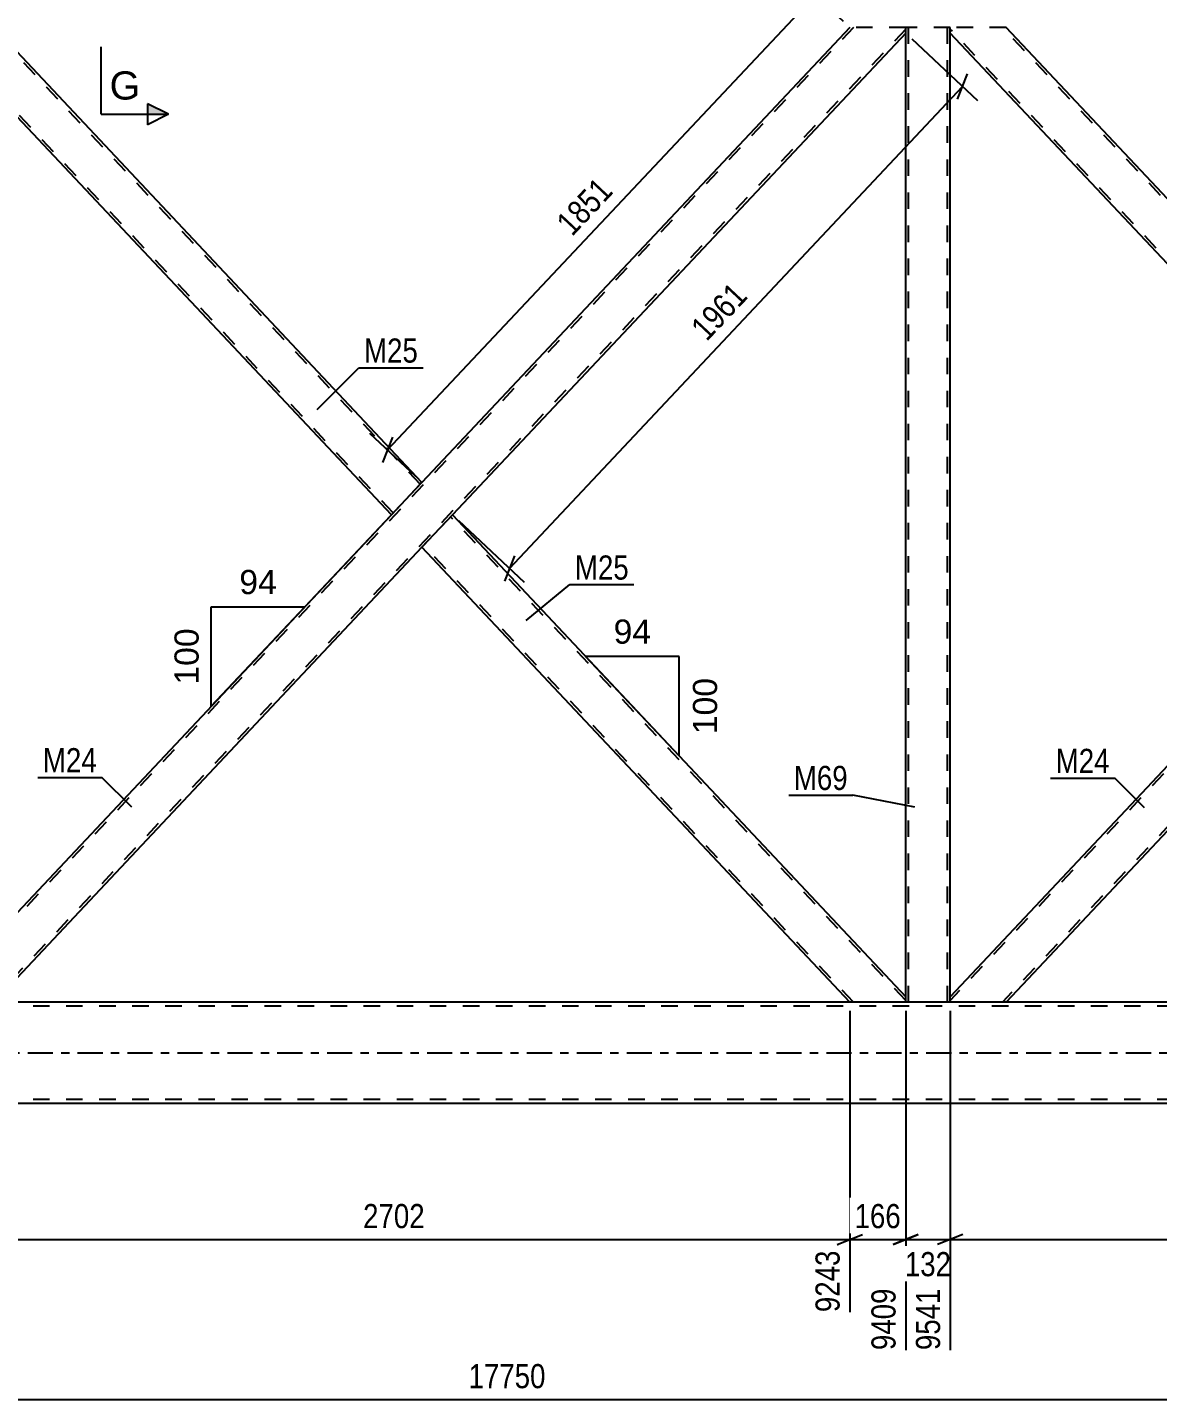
# Model space of a CAD drawing. Header units: millimetres. Extents: x -141 to 1048, y -561 to 280.
# Drawn here: x 200.2 to 334.2, y -168.7 to -6 of the extents above; entities that cross this region are included whole.
import ezdxf

# ---------------------------------------------------------------- set-up
doc = ezdxf.new("R2010")
doc.units = ezdxf.units.MM
doc.linetypes.add('DXK_LINE_DOT2', pattern=[3.9198, 1.9599, -1.9599])
doc.linetypes.add('DXK_LINE_DOT3', pattern=[5.9187, 2.979, -0.9799, 0.9799, -0.9799])
doc.styles.add('Arial', font='ARIAL.TTF', dxfattribs={"height": 0.2})
doc.styles.add('Arial Narrow', font='ARIALN.TTF', dxfattribs={"height": 0.2})

# ---------------------------------------------------------------- blocks, each defined once
blk = doc.blocks.new('Part-389626618-6344 - 6323')
at = {"color": 7, "linetype": 'DXK_LINE_DOT2'}
for p, q in [((298.17, -6), (189.64, -121.41)), ((304.36, -6.19), (195.83, -121.6)), ((304.36, -6), (297.73, -6)), ((247, -59.95), (243.38, -63.8)), ((250.62, -63.8), (247, -67.65)), ((190.47, -120.06), (189.64, -120.94)), ((189.64, -121.6), (189.64, -120.94)), ((196.27, -121.6), (189.64, -121.6))]:
    blk.add_line(p, q, dxfattribs=at)
at = {"color": 2, "linetype": 'Continuous'}
for p, q in [((297.73, -6), (247, -59.95)), ((304.36, -6.66), (304.36, -6)), ((304.36, -6.66), (250.62, -63.8)), ((243.38, -63.8), (190.47, -120.06)), ((247, -67.65), (196.27, -121.6))]:
    blk.add_line(p, q, dxfattribs=at)
blk = doc.blocks.new('Part-389626618-6349 - 6323')
at = {"color": 2, "linetype": 'Continuous'}
for p, q in [((189.64, -6.66), (189.64, -6)), ((247, -59.95), (196.27, -6)), ((243.38, -63.8), (189.64, -6.66)), ((247, -59.95), (246.73, -60.23)), ((246.73, -60.23), (243.38, -63.8))]:
    blk.add_line(p, q, dxfattribs=at)
at = {"color": 7, "linetype": 'DXK_LINE_DOT2'}
for p, q in [((196.27, -6), (189.64, -6)), ((243.6, -63.57), (189.64, -6.19)), ((246.78, -60.18), (195.83, -6)), ((246.97, -59.98), (246.73, -60.23))]:
    blk.add_line(p, q, dxfattribs=at)
blk = doc.blocks.new('Part-389626618-6354 - 6323')
at = {"color": 7, "linetype": 'DXK_LINE_DOT2'}
for p, q in [((418.17, -6), (309.64, -121.41)), ((424.36, -6.19), (315.83, -121.6)), ((424.36, -6), (417.73, -6)), ((367, -59.95), (363.38, -63.8)), ((370.62, -63.8), (367, -67.65)), ((316.27, -121.6), (309.64, -121.6))]:
    blk.add_line(p, q, dxfattribs=at)
at = {"color": 2, "linetype": 'Continuous'}
for p, q in [((417.73, -6), (367, -59.95)), ((424.36, -6.66), (424.36, -6)), ((424.36, -6.66), (370.62, -63.8)), ((363.38, -63.8), (309.64, -120.94)), ((367, -67.65), (316.27, -121.6)), ((309.64, -121.6), (309.64, -120.94))]:
    blk.add_line(p, q, dxfattribs=at)
blk = doc.blocks.new('Part-389626618-6359 - 6323')
at = {"color": 2, "linetype": 'Continuous'}
for p, q in [((309.64, -6.66), (309.64, -6)), ((367, -59.95), (316.27, -6)), ((363.38, -63.8), (309.64, -6.66)), ((367, -59.95), (366.73, -60.23)), ((366.73, -60.23), (363.38, -63.8))]:
    blk.add_line(p, q, dxfattribs=at)
at = {"color": 7, "linetype": 'DXK_LINE_DOT2'}
for p, q in [((316.27, -6), (309.64, -6)), ((363.6, -63.57), (309.64, -6.19)), ((366.78, -60.18), (315.83, -6)), ((366.97, -59.98), (366.73, -60.23))]:
    blk.add_line(p, q, dxfattribs=at)
blk = doc.blocks.new('Part-389626618-6379 - 6323')
at = {"color": 7, "linetype": 'DXK_LINE_DOT2'}
for p, q in [((309.64, -6), (304.36, -6)), ((304.36, -6.66), (304.36, -6)), ((304.68, -121.6), (304.68, -6)), ((309.32, -121.6), (309.32, -6)), ((309.64, -6.66), (309.64, -6)), ((304.36, -121.6), (304.36, -120.94)), ((309.64, -121.6), (304.36, -121.6)), ((309.64, -121.6), (309.64, -120.94))]:
    blk.add_line(p, q, dxfattribs=at)
at = {"color": 2, "linetype": 'Continuous'}
for p, q in [((304.36, -120.94), (304.36, -6.66)), ((309.64, -120.94), (309.64, -6.66))]:
    blk.add_line(p, q, dxfattribs=at)
blk = doc.blocks.new('Part-389626618-6416 - 6323')
at = {"color": 2, "linetype": 'Continuous'}
for p, q in [((247, -67.65), (250.62, -63.8)), ((250.62, -63.8), (304.36, -120.94)), ((297.73, -121.6), (247, -67.65)), ((304.36, -121.6), (304.36, -120.94))]:
    blk.add_line(p, q, dxfattribs=at)
at = {"color": 7, "linetype": 'DXK_LINE_DOT2'}
for p, q in [((304.36, -121.41), (250.4, -64.03)), ((298.17, -121.6), (247.22, -67.42)), ((304.36, -121.6), (297.73, -121.6))]:
    blk.add_line(p, q, dxfattribs=at)
blk = doc.blocks.new('Part-389626618-6500 - 6323')
at = {"color": 7, "linetype": 'DXK_LINE_DOT2'}
for p, q in [((555.64, -121.6), (-59.5, -121.6)), ((555.64, -122.08), (-72, -122.08)), ((555.64, -133.12), (-72, -133.12))]:
    blk.add_line(p, q, dxfattribs=at)
at = {"color": 2, "linetype": 'Continuous'}
for p, q in [((420.5, -121.6), (193.5, -121.6)), ((555.64, -133.6), (-67.2, -133.6))]:
    blk.add_line(p, q, dxfattribs=at)
at = {"color": 7, "linetype": 'DXK_LINE_DOT3'}
blk.add_line((-72, -127.6), (555.64, -127.6), dxfattribs=at)
blk = doc.blocks.new('StraightDimension-389626618-25742 - 6323')
at = {"color": 7, "linetype": 'Continuous'}
for p, q in [((189.64, -122.6), (189.64, -162.85)), ((297.73, -122.6), (297.73, -158.35)), ((191.14, -149.14), (188.14, -150.34)), ((296.23, -150.34), (299.23, -149.14)), ((189.64, -149.74), (297.73, -149.74))]:
    blk.add_line(p, q, dxfattribs=at)
at = {"color": 0}
blk.add_wipeout([(247.94, -148.99), (247.94, -144.79), (239.43, -144.79), (239.43, -148.99)], dxfattribs=at)
at = {"color": 0, "linetype": 'Continuous'}
blk.add_wipeout([(297.13, -150.44), (292.93, -150.44), (292.93, -158.95), (297.13, -158.95)], dxfattribs=at)
at = {"color": 3, "style": 'Arial Narrow'}
blk.add_text('2702', height=2.863, dxfattribs=at).set_placement((240.03, -148.39))
at = {"color": 3, "linetype": 'Continuous', "style": 'Arial Narrow'}
blk.add_text('9243', height=2.863, rotation=90.0002, dxfattribs=at).set_placement((296.53, -158.35))
blk = doc.blocks.new('StraightDimension-389626618-25741 - 6323')
at = {"color": 7, "linetype": 'Continuous'}
for p, q in [((297.73, -122.6), (297.73, -158.35)), ((304.36, -122.6), (304.36, -162.85)), ((296.23, -150.34), (299.23, -149.14)), ((305.86, -149.14), (302.86, -150.34)), ((297.73, -149.74), (304.36, -149.74))]:
    blk.add_line(p, q, dxfattribs=at)
at = {"color": 0}
blk.add_wipeout([(304.39, -148.99), (304.39, -144.79), (297.7, -144.79), (297.7, -148.99)], dxfattribs=at)
at = {"color": 0, "linetype": 'Continuous'}
blk.add_wipeout([(303.76, -154.94), (299.56, -154.94), (299.56, -163.45), (303.76, -163.45)], dxfattribs=at)
at = {"color": 3, "style": 'Arial Narrow'}
blk.add_text('166', height=2.863, dxfattribs=at).set_placement((298.3, -148.39))
at = {"color": 3, "linetype": 'Continuous', "style": 'Arial Narrow'}
blk.add_text('9409', height=2.863, rotation=90.0002, dxfattribs=at).set_placement((303.16, -162.85))
blk = doc.blocks.new('StraightDimension-389626618-7616 - 6323')
at = {"color": 7, "linetype": 'Continuous'}
for p, q in [((297, -5.31), (291.57, -0.21)), ((293.06, -3.66), (294.24, -0.66)), ((242.92, -56.11), (293.65, -2.16)), ((246.27, -59.26), (240.84, -54.15)), ((243.51, -54.6), (242.33, -57.61))]:
    blk.add_line(p, q, dxfattribs=at)
at = {"color": 0}
blk.add_wipeout([(270.65, -25.52), (267.59, -22.64), (261.76, -28.84), (264.82, -31.72)], dxfattribs=at)
at = {"color": 3, "style": 'Arial Narrow'}
blk.add_text('1851', height=2.863, rotation=46.7591, dxfattribs=at).set_placement((264.8, -30.87))
blk = doc.blocks.new('StraightDimension-389626618-25740 - 6323')
at = {"color": 7, "linetype": 'Continuous'}
for p, q in [((304.36, -122.6), (304.36, -162.85)), ((309.64, -122.6), (309.64, -162.85)), ((302.86, -150.34), (305.86, -149.14)), ((311.14, -149.14), (308.14, -150.34)), ((304.36, -149.74), (309.64, -149.74))]:
    blk.add_line(p, q, dxfattribs=at)
at = {"color": 0}
blk.add_wipeout([(310.34, -154.69), (310.34, -150.49), (303.66, -150.49), (303.66, -154.69)], dxfattribs=at)
at = {"color": 0, "linetype": 'Continuous'}
blk.add_wipeout([(309.04, -154.94), (304.84, -154.94), (304.84, -163.45), (309.04, -163.45)], dxfattribs=at)
at = {"color": 3, "style": 'Arial Narrow'}
blk.add_text('132', height=2.863, dxfattribs=at).set_placement((304.26, -154.09))
at = {"color": 3, "linetype": 'Continuous', "style": 'Arial Narrow'}
blk.add_text('9541', height=2.863, rotation=90.0002, dxfattribs=at).set_placement((308.44, -162.85))
blk = doc.blocks.new('AngleDimension-389626618-7520 - 6323')
at = {"color": 7, "linetype": 'Continuous'}
for p, q in [((244.51, -62.6), (233.12, -74.7)), ((222.03, -74.7), (233.12, -74.7)), ((222.03, -86.5), (233.12, -74.7)), ((222.03, -86.5), (222.03, -74.7))]:
    blk.add_line(p, q, dxfattribs=at)
at = {"color": 0}
for points in [[(230.4, -73.8), (230.4, -69.6), (224.75, -69.6), (224.75, -73.8)], [(221.13, -76.67), (216.93, -76.67), (216.93, -84.54), (221.13, -84.54)]]:
    blk.add_wipeout(points, dxfattribs=at)
at = {"color": 3, "style": 'Arial'}
blk.add_text('94', height=2.865, dxfattribs=at).set_placement((225.35, -73.2))
blk.add_text('100', height=2.865, rotation=90.0002, dxfattribs=at).set_placement((220.53, -83.94))
blk = doc.blocks.new('StraightDimension-389626618-7601 - 6323')
at = {"color": 7, "linetype": 'Continuous'}
for p, q in [((305.09, -7.35), (312.86, -14.66)), ((257.38, -70.15), (311.11, -13.01)), ((310.52, -14.52), (311.7, -11.51)), ((251.35, -64.49), (259.13, -71.8)), ((257.97, -68.65), (256.79, -71.65))]:
    blk.add_line(p, q, dxfattribs=at)
at = {"color": 0}
blk.add_wipeout([(286.61, -37.97), (283.56, -35.09), (277.72, -41.29), (280.78, -44.17)], dxfattribs=at)
at = {"color": 3, "style": 'Arial Narrow'}
blk.add_text('1961', height=2.863, rotation=46.7591, dxfattribs=at).set_placement((280.76, -43.32))
blk = doc.blocks.new('AngleDimension-389626618-24363 - 6323')
at = {"color": 7, "linetype": 'Continuous'}
for p, q in [((266.44, -80.62), (266.41, -80.58)), ((277.5, -80.58), (266.41, -80.58)), ((277.5, -92.38), (266.41, -80.58)), ((277.5, -92.38), (277.5, -80.58))]:
    blk.add_line(p, q, dxfattribs=at)
at = {"color": 0}
for points in [[(274.78, -79.68), (274.78, -75.48), (269.13, -75.48), (269.13, -79.68)], [(282.6, -82.55), (278.4, -82.55), (278.4, -90.42), (282.6, -90.42)]]:
    blk.add_wipeout(points, dxfattribs=at)
at = {"color": 3, "style": 'Arial'}
blk.add_text('94', height=2.865, dxfattribs=at).set_placement((269.73, -79.08))
blk.add_text('100', height=2.865, rotation=90.0002, dxfattribs=at).set_placement((282, -89.82))
blk = doc.blocks.new('StraightDimension-389626618-25739 - 6323')
at = {"color": 7, "linetype": 'Continuous'}
for p, q in [((309.64, -122.6), (309.64, -162.85)), ((417.73, -122.6), (417.73, -160.18)), ((311.14, -149.14), (308.14, -150.34)), ((416.23, -150.34), (419.23, -149.14)), ((309.64, -149.74), (417.73, -149.74))]:
    blk.add_line(p, q, dxfattribs=at)
at = {"color": 0}
blk.add_wipeout([(367.94, -148.99), (367.94, -144.79), (359.43, -144.79), (359.43, -148.99)], dxfattribs=at)
at = {"color": 0, "linetype": 'Continuous'}
blk.add_wipeout([(417.13, -150.44), (412.93, -150.44), (412.93, -160.78), (417.13, -160.78)], dxfattribs=at)
at = {"color": 3, "style": 'Arial Narrow'}
blk.add_text('2702', height=2.863, dxfattribs=at).set_placement((360.03, -148.39))
at = {"color": 3, "linetype": 'Continuous', "style": 'Arial Narrow'}
blk.add_text('12243', height=2.863, rotation=90.0002, dxfattribs=at).set_placement((416.53, -160.18))
blk = doc.blocks.new('StraightDimension-389626618-44389 - 6323')
at = {"color": 7, "linetype": 'Continuous'}
blk.add_line((-73, -168.72), (587.2, -168.72), dxfattribs=at)
at = {"color": 0}
blk.add_wipeout([(262.27, -167.97), (262.27, -163.77), (251.93, -163.77), (251.93, -167.97)], dxfattribs=at)
at = {"color": 3, "style": 'Arial Narrow'}
blk.add_text('17750', height=2.863, dxfattribs=at).set_placement((252.53, -167.37))
blk = doc.blocks.new('Mark-389626618-6340 - 6323')
at = {"color": 0}
blk.add_wipeout([(208.46, -94.33), (208.46, -91.33), (202.06, -91.33), (202.06, -94.33)], dxfattribs=at)
blk.add_wipeout([(208.46, -94.33), (208.46, -91.33), (202.06, -91.33), (202.06, -94.33)], dxfattribs=at)
at = {"color": 30, "linetype": 'Continuous'}
for p in [(201.46, -94.93), (212.6, -98.47)]:
    blk.add_line(p, (209.06, -94.93), dxfattribs=at)
at = {"color": 3, "style": 'Arial Narrow'}
blk.add_text('M24', height=2.863, dxfattribs=at).set_placement((202.06, -94.33))
blk = doc.blocks.new('Mark-389626618-6345 - 6323')
at = {"color": 0}
blk.add_wipeout([(246.54, -45.75), (246.54, -42.75), (240.14, -42.75), (240.14, -45.75)], dxfattribs=at)
blk.add_wipeout([(246.54, -45.75), (246.54, -42.75), (240.14, -42.75), (240.14, -45.75)], dxfattribs=at)
at = {"color": 30, "linetype": 'Continuous'}
for p, q in [((234.59, -51.3), (239.54, -46.35)), ((239.54, -46.35), (247.14, -46.35))]:
    blk.add_line(p, q, dxfattribs=at)
at = {"color": 3, "style": 'Arial Narrow'}
blk.add_text('M25', height=2.863, dxfattribs=at).set_placement((240.14, -45.75))
blk = doc.blocks.new('Mark-389626618-6350 - 6323')
at = {"color": 0}
blk.add_wipeout([(328.54, -94.41), (328.54, -91.41), (322.15, -91.41), (322.15, -94.41)], dxfattribs=at)
blk.add_wipeout([(328.54, -94.41), (328.54, -91.41), (322.15, -91.41), (322.15, -94.41)], dxfattribs=at)
at = {"color": 30, "linetype": 'Continuous'}
for p in [(321.55, -95.01), (332.68, -98.55)]:
    blk.add_line(p, (329.14, -95.01), dxfattribs=at)
at = {"color": 3, "style": 'Arial Narrow'}
blk.add_text('M24', height=2.863, dxfattribs=at).set_placement((322.15, -94.41))
blk = doc.blocks.new('Mark-389626618-6375 - 6323')
at = {"color": 0}
blk.add_wipeout([(297.49, -96.43), (297.49, -93.43), (291.1, -93.43), (291.1, -96.43)], dxfattribs=at)
blk.add_wipeout([(297.49, -96.43), (297.49, -93.43), (291.1, -93.43), (291.1, -96.43)], dxfattribs=at)
at = {"color": 30, "linetype": 'Continuous'}
for p in [(290.5, -97.03), (305.43, -98.47)]:
    blk.add_line(p, (298.09, -97.03), dxfattribs=at)
at = {"color": 3, "style": 'Arial Narrow'}
blk.add_text('M69', height=2.863, dxfattribs=at).set_placement((291.1, -96.43))
blk = doc.blocks.new('Mark-389626618-6412 - 6323')
at = {"color": 0}
blk.add_wipeout([(271.53, -71.48), (271.53, -68.48), (265.14, -68.48), (265.14, -71.48)], dxfattribs=at)
blk.add_wipeout([(271.53, -71.48), (271.53, -68.48), (265.14, -68.48), (265.14, -71.48)], dxfattribs=at)
at = {"color": 30, "linetype": 'Continuous'}
for p, q in [((259.38, -76.32), (264.54, -72.08)), ((264.54, -72.08), (272.13, -72.08))]:
    blk.add_line(p, q, dxfattribs=at)
at = {"color": 3, "style": 'Arial Narrow'}
blk.add_text('M25', height=2.863, dxfattribs=at).set_placement((265.14, -71.48))
blk = doc.blocks.new('SectionMark-389626618-52816 - 6323')
at = {"linetype": 'Continuous'}
for points in [[(214.47, 14.07), (214.47, 15.32), (216.97, 15.32)], [(214.47, -16.3), (214.47, -15.05), (216.97, -16.3)]]:
    blk.add_hatch(color=6, dxfattribs=at).paths.add_polyline_path(points)
at = {"color": 6, "linetype": 'Continuous'}
for p, q in [((214.47, 14.07), (214.47, 16.57)), ((214.47, 16.57), (216.97, 15.32)), ((208.97, 15.32), (208.97, 7.32)), ((208.97, 15.32), (216.97, 15.32)), ((216.97, 15.32), (214.47, 14.07)), ((208.97, -16.3), (208.97, -8.3)), ((216.97, -16.3), (214.47, -15.05)), ((214.47, -15.05), (214.47, -17.55)), ((208.97, -16.3), (216.97, -16.3)), ((216.97, -16.3), (214.47, -17.55))]:
    blk.add_line(p, q, dxfattribs=at)
at = {"color": 0, "linetype": 'Continuous'}
for points in [[(213.6, 10.07), (213.6, 13.57), (209.97, 13.57), (209.97, 10.07)], [(213.6, -14.55), (213.6, -11.05), (209.97, -11.05), (209.97, -14.55)]]:
    blk.add_wipeout(points, dxfattribs=at)
at = {"color": 3, "linetype": 'Continuous', "style": 'Arial'}
for p in [(209.97, 10.07), (209.97, -14.55)]:
    blk.add_text('G', height=3.34, dxfattribs=at).set_placement(p)

msp = doc.modelspace()

# ---------------------------------------------------------------- block references
for name in ['Part-389626618-6344 - 6323', 'Part-389626618-6349 - 6323', 'Part-389626618-6379 - 6323', 'Part-389626618-6354 - 6323', 'Part-389626618-6359 - 6323', 'Part-389626618-6416 - 6323', 'Part-389626618-6500 - 6323']:
    msp.add_blockref(name, (0, 0))

# ---------------------------------------------------------------- next in the draw order: block references
for name in ['SectionMark-389626618-52816 - 6323', 'StraightDimension-389626618-7616 - 6323', 'AngleDimension-389626618-7520 - 6323', 'AngleDimension-389626618-24363 - 6323', 'Mark-389626618-6340 - 6323', 'Mark-389626618-6350 - 6323', 'Mark-389626618-6375 - 6323', 'StraightDimension-389626618-25742 - 6323']:
    msp.add_blockref(name, (0, 0))

# ---------------------------------------------------------------- next in the draw order: block references
for name in ['StraightDimension-389626618-7601 - 6323', 'Mark-389626618-6345 - 6323', 'StraightDimension-389626618-25741 - 6323']:
    msp.add_blockref(name, (0, 0))

# ---------------------------------------------------------------- next in the draw order: block references
for name in ['Mark-389626618-6412 - 6323', 'StraightDimension-389626618-25740 - 6323']:
    msp.add_blockref(name, (0, 0))

# ---------------------------------------------------------------- next in the draw order: block references
msp.add_blockref('StraightDimension-389626618-25739 - 6323', (0, 0))

# ---------------------------------------------------------------- next in the draw order: block references
msp.add_blockref('StraightDimension-389626618-44389 - 6323', (0, 0))

doc.saveas('drawing.dxf')
